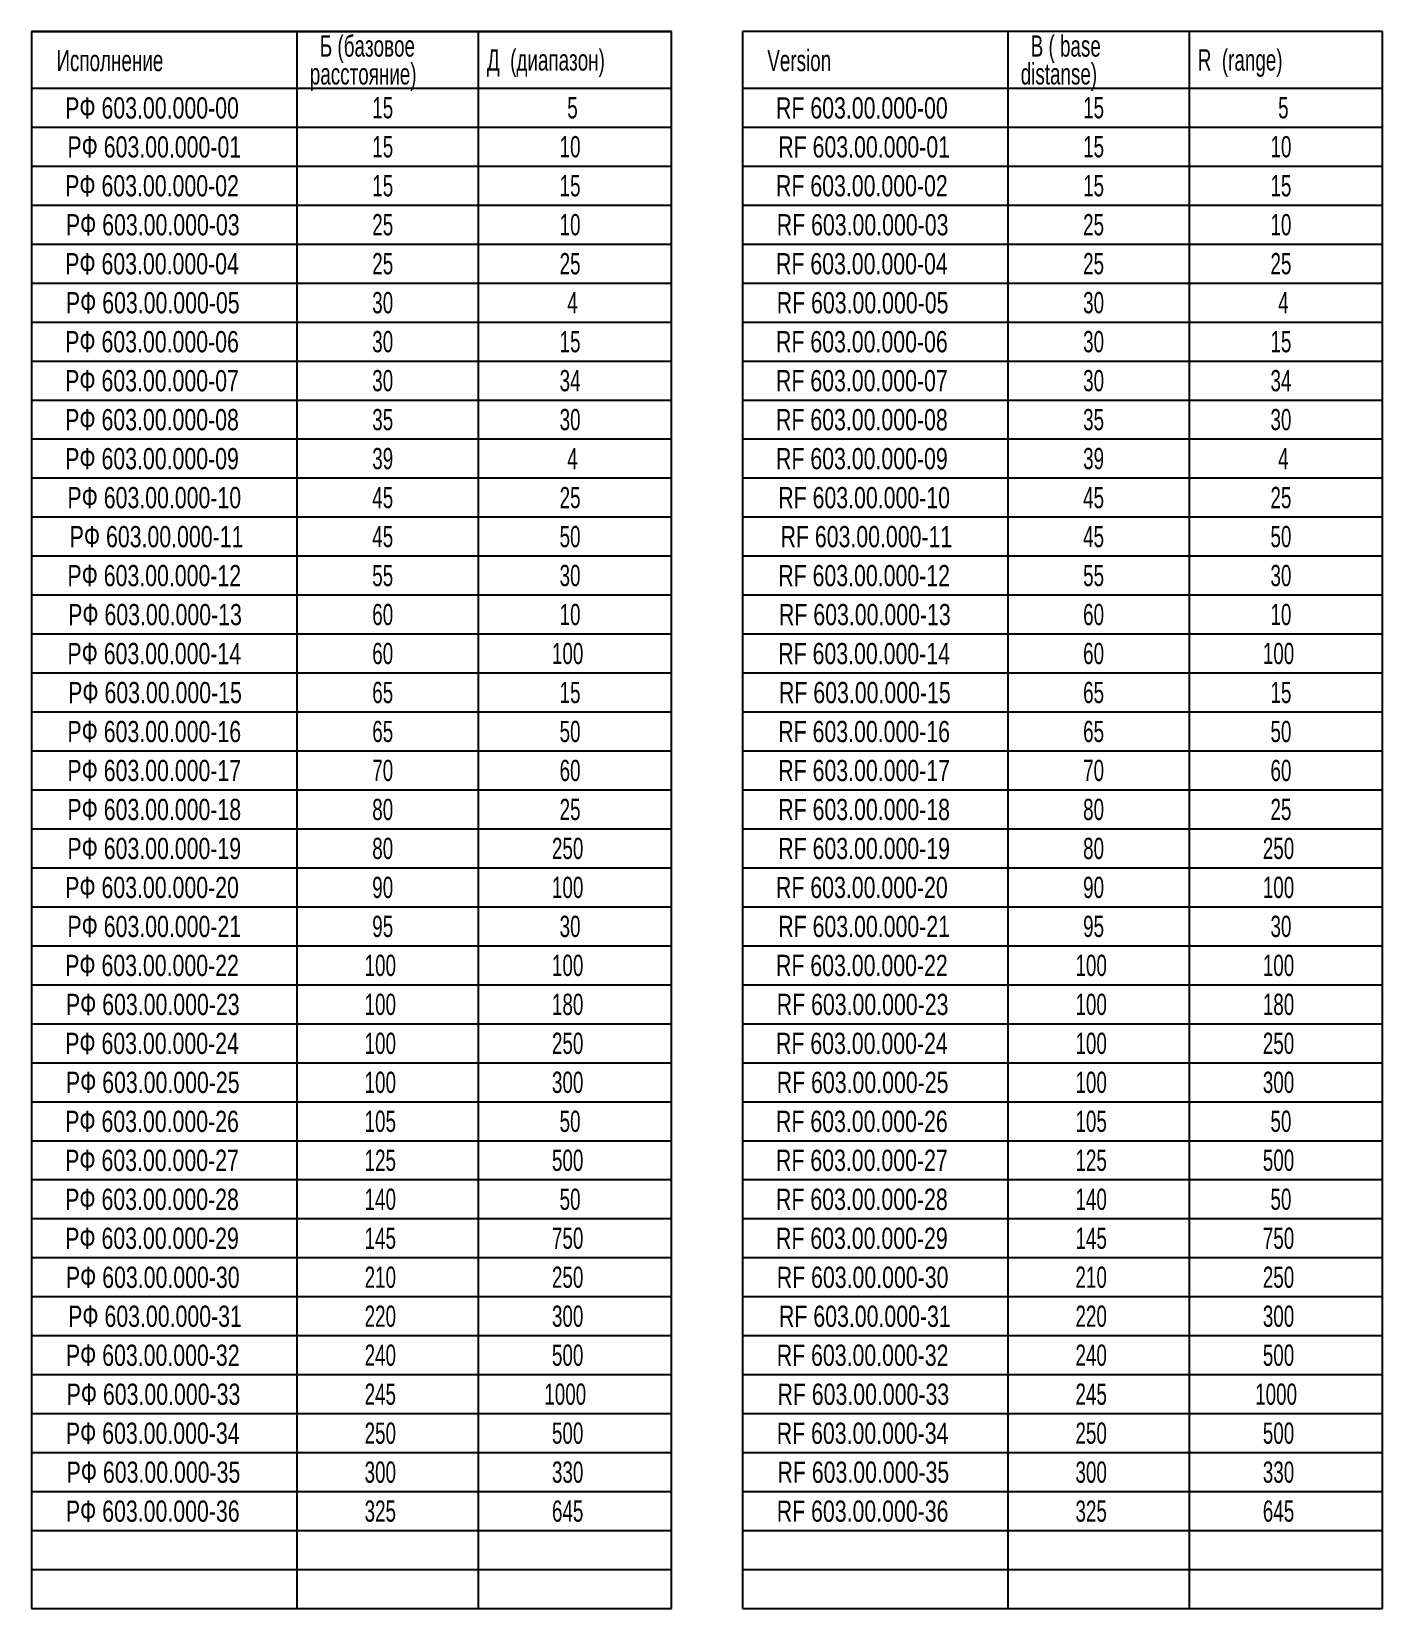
# Model space of a CAD drawing. Header units: millimetres. Extents: x -665 to 1947, y -360 to 733.
# Drawn here: x 1022.4 to 1213.3, y 509.2 to 731.9 of the extents above; entities that cross this region are included whole.
import ezdxf

# ---------------------------------------------------------------- set-up
doc = ezdxf.new("R2010")
doc.units = ezdxf.units.MM
doc.layers.add('FORMAT', color=7, linetype='Continuous')
doc.styles.add('SLDTEXTSTYLE0', font='TXT', dxfattribs={"width": 0.75})
doc.styles.add('SLDTEXTSTYLE2', font='TXT', dxfattribs={"width": 0.663})

msp = doc.modelspace()

# ---------------------------------------------------------------- linework, layer by layer
at = {"layer": 'FORMAT', "color": 0}
for p, q in [((1022.419, 731.907), (1022.419, 509.214)), ((1112.835, 731.907), (1022.419, 731.907)), ((1022.419, 731.907), (1112.835, 731.907)), ((1059.903, 731.907), (1059.903, 509.214)), ((1085.517, 731.907), (1085.517, 509.214)), ((1112.835, 509.214), (1112.835, 731.907)), ((1122.835, 731.907), (1122.835, 509.214)), ((1213.25, 731.907), (1122.835, 731.907)), ((1160.319, 731.907), (1160.319, 509.214)), ((1185.932, 731.907), (1185.932, 509.214)), ((1213.25, 509.214), (1213.25, 731.907)), ((1022.419, 723.907), (1112.835, 723.907)), ((1122.835, 723.907), (1213.25, 723.907)), ((1022.419, 718.407), (1112.835, 718.407)), ((1122.835, 718.407), (1213.25, 718.407)), ((1022.419, 712.901), (1112.835, 712.901)), ((1122.835, 712.901), (1213.25, 712.901)), ((1022.419, 707.396), (1112.835, 707.396)), ((1122.835, 707.396), (1213.25, 707.396)), ((1022.419, 701.891), (1112.835, 701.891)), ((1122.835, 701.891), (1213.25, 701.891)), ((1022.419, 696.386), (1112.835, 696.386)), ((1122.835, 696.386), (1213.25, 696.386)), ((1022.419, 690.881), (1112.835, 690.881)), ((1122.835, 690.881), (1213.25, 690.881)), ((1022.419, 685.376), (1112.835, 685.376)), ((1122.835, 685.376), (1213.25, 685.376)), ((1022.419, 679.871), (1112.835, 679.871)), ((1122.835, 679.871), (1213.25, 679.871)), ((1022.419, 674.366), (1112.835, 674.366)), ((1122.835, 674.366), (1213.25, 674.366)), ((1022.419, 668.861), (1112.835, 668.861)), ((1122.835, 668.861), (1213.25, 668.861)), ((1022.419, 663.356), (1112.835, 663.356)), ((1122.835, 663.356), (1213.25, 663.356)), ((1022.419, 657.851), (1112.835, 657.851)), ((1122.835, 657.851), (1213.25, 657.851)), ((1022.419, 652.346), (1112.835, 652.346)), ((1122.835, 652.346), (1213.25, 652.346)), ((1022.419, 646.841), (1112.835, 646.841)), ((1122.835, 646.841), (1213.25, 646.841)), ((1022.419, 641.336), (1112.835, 641.336)), ((1122.835, 641.336), (1213.25, 641.336)), ((1022.419, 635.831), (1112.835, 635.831)), ((1122.835, 635.831), (1213.25, 635.831)), ((1022.419, 630.326), (1112.835, 630.326)), ((1122.835, 630.326), (1213.25, 630.326)), ((1022.419, 624.821), (1112.835, 624.821)), ((1122.835, 624.821), (1213.25, 624.821)), ((1022.419, 619.316), (1112.835, 619.316)), ((1122.835, 619.316), (1213.25, 619.316)), ((1022.419, 613.81), (1112.835, 613.81)), ((1122.835, 613.81), (1213.25, 613.81)), ((1022.419, 608.305), (1112.835, 608.305)), ((1122.835, 608.305), (1213.25, 608.305)), ((1022.419, 602.8), (1112.835, 602.8)), ((1122.835, 602.8), (1213.25, 602.8)), ((1022.419, 597.295), (1112.835, 597.295)), ((1122.835, 597.295), (1213.25, 597.295)), ((1022.419, 591.79), (1112.835, 591.79)), ((1122.835, 591.79), (1213.25, 591.79)), ((1022.419, 586.285), (1112.835, 586.285)), ((1122.835, 586.285), (1213.25, 586.285)), ((1022.419, 580.78), (1112.835, 580.78)), ((1122.835, 580.78), (1213.25, 580.78)), ((1022.419, 575.275), (1112.835, 575.275)), ((1122.835, 575.275), (1213.25, 575.275)), ((1022.419, 569.77), (1112.835, 569.77)), ((1122.835, 569.77), (1213.25, 569.77)), ((1022.419, 564.265), (1112.835, 564.265)), ((1122.835, 564.265), (1213.25, 564.265)), ((1022.419, 558.76), (1112.835, 558.76)), ((1122.835, 558.76), (1213.25, 558.76)), ((1022.419, 553.255), (1112.835, 553.255)), ((1122.835, 553.255), (1213.25, 553.255)), ((1022.419, 547.75), (1112.835, 547.75)), ((1122.835, 547.75), (1213.25, 547.75)), ((1022.419, 542.245), (1112.835, 542.245)), ((1122.835, 542.245), (1213.25, 542.245)), ((1022.419, 536.74), (1112.835, 536.74)), ((1122.835, 536.74), (1213.25, 536.74)), ((1022.419, 531.235), (1112.835, 531.235)), ((1122.835, 531.235), (1213.25, 531.235)), ((1022.419, 525.73), (1112.835, 525.73)), ((1122.835, 525.73), (1213.25, 525.73)), ((1022.419, 520.225), (1112.835, 520.225)), ((1122.835, 520.225), (1213.25, 520.225)), ((1022.419, 514.72), (1112.835, 514.72)), ((1122.835, 514.72), (1213.25, 514.72)), ((1022.419, 509.214), (1112.835, 509.214)), ((1122.835, 509.214), (1213.25, 509.214))]:
    msp.add_line(p, q, dxfattribs=at)

# ---------------------------------------------------------------- texts
at = {"layer": 'FORMAT', "color": 0, "char_height": 3, "attachment_point": 1}
for s, insert, style in [('Б (базовое ', (1063.147, 731.362), 'SLDTEXTSTYLE2'), ('B ( base', (1163.563, 731.362), 'SLDTEXTSTYLE2'), ('Д  (диапазон)', (1086.751, 729.393), 'SLDTEXTSTYLE2'), ('R  (range)', (1187.166, 729.393), 'SLDTEXTSTYLE2'), ('расстояние)', (1061.733, 727.424), 'SLDTEXTSTYLE2'), ('distanse)', (1162.149, 727.424), 'SLDTEXTSTYLE2'), ('РФ 603.00.000-00', (1027.172, 722.617), 'SLDTEXTSTYLE0'), ('15', (1070.547, 722.643), 'SLDTEXTSTYLE2'), ('5', (1098.094, 722.643), 'SLDTEXTSTYLE2'), ('RF 603.00.000-00', (1127.587, 722.617), 'SLDTEXTSTYLE0'), ('15', (1170.963, 722.643), 'SLDTEXTSTYLE2'), ('5', (1198.51, 722.643), 'SLDTEXTSTYLE2'), ('РФ 603.00.000-01', (1027.49, 717.115), 'SLDTEXTSTYLE0'), ('15', (1070.547, 717.14), 'SLDTEXTSTYLE2'), ('10', (1097.013, 717.14), 'SLDTEXTSTYLE2'), ('RF 603.00.000-01', (1127.906, 717.115), 'SLDTEXTSTYLE0'), ('15', (1170.963, 717.14), 'SLDTEXTSTYLE2'), ('10', (1197.429, 717.14), 'SLDTEXTSTYLE2'), ('РФ 603.00.000-02', (1027.172, 711.625), 'SLDTEXTSTYLE0'), ('15', (1070.547, 711.635), 'SLDTEXTSTYLE2'), ('15', (1097.013, 711.635), 'SLDTEXTSTYLE2'), ('RF 603.00.000-02', (1127.587, 711.625), 'SLDTEXTSTYLE0'), ('15', (1170.963, 711.635), 'SLDTEXTSTYLE2'), ('15', (1197.429, 711.635), 'SLDTEXTSTYLE2'), ('РФ 603.00.000-03', (1027.274, 706.12), 'SLDTEXTSTYLE0'), ('25', (1070.547, 706.13), 'SLDTEXTSTYLE2'), ('10', (1097.013, 706.13), 'SLDTEXTSTYLE2'), ('RF 603.00.000-03', (1127.689, 706.12), 'SLDTEXTSTYLE0'), ('25', (1170.963, 706.13), 'SLDTEXTSTYLE2'), ('10', (1197.429, 706.13), 'SLDTEXTSTYLE2'), ('РФ 603.00.000-04', (1027.172, 700.615), 'SLDTEXTSTYLE0'), ('25', (1070.547, 700.625), 'SLDTEXTSTYLE2'), ('25', (1097.013, 700.625), 'SLDTEXTSTYLE2'), ('RF 603.00.000-04', (1127.587, 700.615), 'SLDTEXTSTYLE0'), ('25', (1170.963, 700.625), 'SLDTEXTSTYLE2'), ('25', (1197.429, 700.625), 'SLDTEXTSTYLE2'), ('РФ 603.00.000-05', (1027.274, 695.11), 'SLDTEXTSTYLE0'), ('30', (1070.547, 695.12), 'SLDTEXTSTYLE2'), ('4', (1098.094, 695.12), 'SLDTEXTSTYLE2'), ('RF 603.00.000-05', (1127.689, 695.11), 'SLDTEXTSTYLE0'), ('30', (1170.963, 695.12), 'SLDTEXTSTYLE2'), ('4', (1198.51, 695.12), 'SLDTEXTSTYLE2'), ('РФ 603.00.000-06', (1027.172, 689.605), 'SLDTEXTSTYLE0'), ('30', (1070.547, 689.615), 'SLDTEXTSTYLE2'), ('15', (1097.013, 689.615), 'SLDTEXTSTYLE2'), ('RF 603.00.000-06', (1127.587, 689.605), 'SLDTEXTSTYLE0'), ('30', (1170.963, 689.615), 'SLDTEXTSTYLE2'), ('15', (1197.429, 689.615), 'SLDTEXTSTYLE2'), ('РФ 603.00.000-07', (1027.172, 684.1), 'SLDTEXTSTYLE0'), ('30', (1070.547, 684.11), 'SLDTEXTSTYLE2'), ('34', (1097.013, 684.11), 'SLDTEXTSTYLE2'), ('RF 603.00.000-07', (1127.587, 684.1), 'SLDTEXTSTYLE0'), ('30', (1170.963, 684.11), 'SLDTEXTSTYLE2'), ('34', (1197.429, 684.11), 'SLDTEXTSTYLE2'), ('РФ 603.00.000-08', (1027.172, 678.594), 'SLDTEXTSTYLE0'), ('35', (1070.547, 678.605), 'SLDTEXTSTYLE2'), ('30', (1097.013, 678.605), 'SLDTEXTSTYLE2'), ('RF 603.00.000-08', (1127.587, 678.594), 'SLDTEXTSTYLE0'), ('35', (1170.963, 678.605), 'SLDTEXTSTYLE2'), ('30', (1197.429, 678.605), 'SLDTEXTSTYLE2'), ('РФ 603.00.000-09', (1027.172, 673.089), 'SLDTEXTSTYLE0'), ('39', (1070.547, 673.1), 'SLDTEXTSTYLE2'), ('4', (1098.094, 673.1), 'SLDTEXTSTYLE2'), ('RF 603.00.000-09', (1127.587, 673.089), 'SLDTEXTSTYLE0'), ('39', (1170.963, 673.1), 'SLDTEXTSTYLE2'), ('4', (1198.51, 673.1), 'SLDTEXTSTYLE2'), ('РФ 603.00.000-10', (1027.49, 667.584), 'SLDTEXTSTYLE0'), ('45', (1070.547, 667.595), 'SLDTEXTSTYLE2'), ('25', (1097.013, 667.595), 'SLDTEXTSTYLE2'), ('RF 603.00.000-10', (1127.906, 667.584), 'SLDTEXTSTYLE0'), ('45', (1170.963, 667.595), 'SLDTEXTSTYLE2'), ('25', (1197.429, 667.595), 'SLDTEXTSTYLE2'), ('РФ 603.00.000-11', (1027.809, 662.079), 'SLDTEXTSTYLE0'), ('45', (1070.547, 662.09), 'SLDTEXTSTYLE2'), ('50', (1097.013, 662.09), 'SLDTEXTSTYLE2'), ('RF 603.00.000-11', (1128.225, 662.079), 'SLDTEXTSTYLE0'), ('45', (1170.963, 662.09), 'SLDTEXTSTYLE2'), ('50', (1197.429, 662.09), 'SLDTEXTSTYLE2'), ('РФ 603.00.000-12', (1027.49, 656.574), 'SLDTEXTSTYLE0'), ('55', (1070.547, 656.585), 'SLDTEXTSTYLE2'), ('30', (1097.013, 656.585), 'SLDTEXTSTYLE2'), ('RF 603.00.000-12', (1127.906, 656.574), 'SLDTEXTSTYLE0'), ('55', (1170.963, 656.585), 'SLDTEXTSTYLE2'), ('30', (1197.429, 656.585), 'SLDTEXTSTYLE2'), ('РФ 603.00.000-13', (1027.592, 651.069), 'SLDTEXTSTYLE0'), ('60', (1070.547, 651.08), 'SLDTEXTSTYLE2'), ('10', (1097.013, 651.08), 'SLDTEXTSTYLE2'), ('RF 603.00.000-13', (1128.008, 651.069), 'SLDTEXTSTYLE0'), ('60', (1170.963, 651.08), 'SLDTEXTSTYLE2'), ('10', (1197.429, 651.08), 'SLDTEXTSTYLE2'), ('РФ 603.00.000-14', (1027.49, 645.564), 'SLDTEXTSTYLE0'), ('60', (1070.547, 645.575), 'SLDTEXTSTYLE2'), ('100', (1095.932, 645.575), 'SLDTEXTSTYLE2'), ('RF 603.00.000-14', (1127.906, 645.564), 'SLDTEXTSTYLE0'), ('60', (1170.963, 645.575), 'SLDTEXTSTYLE2'), ('100', (1196.348, 645.575), 'SLDTEXTSTYLE2'), ('РФ 603.00.000-15', (1027.592, 640.059), 'SLDTEXTSTYLE0'), ('65', (1070.547, 640.07), 'SLDTEXTSTYLE2'), ('15', (1097.013, 640.07), 'SLDTEXTSTYLE2'), ('RF 603.00.000-15', (1128.008, 640.059), 'SLDTEXTSTYLE0'), ('65', (1170.963, 640.07), 'SLDTEXTSTYLE2'), ('15', (1197.429, 640.07), 'SLDTEXTSTYLE2'), ('РФ 603.00.000-16', (1027.49, 634.554), 'SLDTEXTSTYLE0'), ('65', (1070.547, 634.564), 'SLDTEXTSTYLE2'), ('50', (1097.013, 634.564), 'SLDTEXTSTYLE2'), ('RF 603.00.000-16', (1127.906, 634.554), 'SLDTEXTSTYLE0'), ('65', (1170.963, 634.564), 'SLDTEXTSTYLE2'), ('50', (1197.429, 634.564), 'SLDTEXTSTYLE2'), ('РФ 603.00.000-17', (1027.49, 629.049), 'SLDTEXTSTYLE0'), ('70', (1070.547, 629.059), 'SLDTEXTSTYLE2'), ('60', (1097.013, 629.059), 'SLDTEXTSTYLE2'), ('RF 603.00.000-17', (1127.906, 629.049), 'SLDTEXTSTYLE0'), ('70', (1170.963, 629.059), 'SLDTEXTSTYLE2'), ('60', (1197.429, 629.059), 'SLDTEXTSTYLE2'), ('РФ 603.00.000-18', (1027.49, 623.544), 'SLDTEXTSTYLE0'), ('80', (1070.547, 623.554), 'SLDTEXTSTYLE2'), ('25', (1097.013, 623.554), 'SLDTEXTSTYLE2'), ('RF 603.00.000-18', (1127.906, 623.544), 'SLDTEXTSTYLE0'), ('80', (1170.963, 623.554), 'SLDTEXTSTYLE2'), ('25', (1197.429, 623.554), 'SLDTEXTSTYLE2'), ('РФ 603.00.000-19', (1027.49, 618.039), 'SLDTEXTSTYLE0'), ('80', (1070.547, 618.049), 'SLDTEXTSTYLE2'), ('250', (1095.932, 618.049), 'SLDTEXTSTYLE2'), ('RF 603.00.000-19', (1127.906, 618.039), 'SLDTEXTSTYLE0'), ('80', (1170.963, 618.049), 'SLDTEXTSTYLE2'), ('250', (1196.348, 618.049), 'SLDTEXTSTYLE2'), ('РФ 603.00.000-20', (1027.172, 612.534), 'SLDTEXTSTYLE0'), ('90', (1070.547, 612.544), 'SLDTEXTSTYLE2'), ('100', (1095.932, 612.544), 'SLDTEXTSTYLE2'), ('RF 603.00.000-20', (1127.587, 612.534), 'SLDTEXTSTYLE0'), ('90', (1170.963, 612.544), 'SLDTEXTSTYLE2'), ('100', (1196.348, 612.544), 'SLDTEXTSTYLE2'), ('РФ 603.00.000-21', (1027.49, 607.029), 'SLDTEXTSTYLE0'), ('95', (1070.547, 607.039), 'SLDTEXTSTYLE2'), ('30', (1097.013, 607.039), 'SLDTEXTSTYLE2'), ('RF 603.00.000-21', (1127.906, 607.029), 'SLDTEXTSTYLE0'), ('95', (1170.963, 607.039), 'SLDTEXTSTYLE2'), ('30', (1197.429, 607.039), 'SLDTEXTSTYLE2'), ('РФ 603.00.000-22', (1027.172, 601.524), 'SLDTEXTSTYLE0'), ('100', (1069.466, 601.534), 'SLDTEXTSTYLE2'), ('100', (1095.932, 601.534), 'SLDTEXTSTYLE2'), ('RF 603.00.000-22', (1127.587, 601.524), 'SLDTEXTSTYLE0'), ('100', (1169.882, 601.534), 'SLDTEXTSTYLE2'), ('100', (1196.348, 601.534), 'SLDTEXTSTYLE2'), ('РФ 603.00.000-23', (1027.274, 596.019), 'SLDTEXTSTYLE0'), ('100', (1069.466, 596.029), 'SLDTEXTSTYLE2'), ('180', (1095.932, 596.029), 'SLDTEXTSTYLE2'), ('RF 603.00.000-23', (1127.689, 596.019), 'SLDTEXTSTYLE0'), ('100', (1169.882, 596.029), 'SLDTEXTSTYLE2'), ('180', (1196.348, 596.029), 'SLDTEXTSTYLE2'), ('РФ 603.00.000-24', (1027.172, 590.514), 'SLDTEXTSTYLE0'), ('100', (1069.466, 590.524), 'SLDTEXTSTYLE2'), ('250', (1095.932, 590.524), 'SLDTEXTSTYLE2'), ('RF 603.00.000-24', (1127.587, 590.514), 'SLDTEXTSTYLE0'), ('100', (1169.882, 590.524), 'SLDTEXTSTYLE2'), ('250', (1196.348, 590.524), 'SLDTEXTSTYLE2'), ('РФ 603.00.000-25', (1027.274, 585.009), 'SLDTEXTSTYLE0'), ('100', (1069.466, 585.019), 'SLDTEXTSTYLE2'), ('300', (1095.932, 585.019), 'SLDTEXTSTYLE2'), ('RF 603.00.000-25', (1127.689, 585.009), 'SLDTEXTSTYLE0'), ('100', (1169.882, 585.019), 'SLDTEXTSTYLE2'), ('300', (1196.348, 585.019), 'SLDTEXTSTYLE2'), ('РФ 603.00.000-26', (1027.172, 579.503), 'SLDTEXTSTYLE0'), ('105', (1069.466, 579.514), 'SLDTEXTSTYLE2'), ('50', (1097.013, 579.514), 'SLDTEXTSTYLE2'), ('RF 603.00.000-26', (1127.587, 579.503), 'SLDTEXTSTYLE0'), ('105', (1169.882, 579.514), 'SLDTEXTSTYLE2'), ('50', (1197.429, 579.514), 'SLDTEXTSTYLE2'), ('РФ 603.00.000-27', (1027.172, 573.998), 'SLDTEXTSTYLE0'), ('125', (1069.466, 574.009), 'SLDTEXTSTYLE2'), ('500', (1095.932, 574.009), 'SLDTEXTSTYLE2'), ('RF 603.00.000-27', (1127.587, 573.998), 'SLDTEXTSTYLE0'), ('125', (1169.882, 574.009), 'SLDTEXTSTYLE2'), ('500', (1196.348, 574.009), 'SLDTEXTSTYLE2'), ('РФ 603.00.000-28', (1027.172, 568.493), 'SLDTEXTSTYLE0'), ('140', (1069.466, 568.504), 'SLDTEXTSTYLE2'), ('50', (1097.013, 568.504), 'SLDTEXTSTYLE2'), ('RF 603.00.000-28', (1127.587, 568.493), 'SLDTEXTSTYLE0'), ('140', (1169.882, 568.504), 'SLDTEXTSTYLE2'), ('50', (1197.429, 568.504), 'SLDTEXTSTYLE2'), ('РФ 603.00.000-29', (1027.172, 562.988), 'SLDTEXTSTYLE0'), ('145', (1069.466, 562.999), 'SLDTEXTSTYLE2'), ('750', (1095.932, 562.999), 'SLDTEXTSTYLE2'), ('RF 603.00.000-29', (1127.587, 562.988), 'SLDTEXTSTYLE0'), ('145', (1169.882, 562.999), 'SLDTEXTSTYLE2'), ('750', (1196.348, 562.999), 'SLDTEXTSTYLE2'), ('РФ 603.00.000-30', (1027.274, 557.483), 'SLDTEXTSTYLE0'), ('210', (1069.466, 557.494), 'SLDTEXTSTYLE2'), ('250', (1095.932, 557.494), 'SLDTEXTSTYLE2'), ('RF 603.00.000-30', (1127.689, 557.483), 'SLDTEXTSTYLE0'), ('210', (1169.882, 557.494), 'SLDTEXTSTYLE2'), ('250', (1196.348, 557.494), 'SLDTEXTSTYLE2'), ('РФ 603.00.000-31', (1027.592, 551.978), 'SLDTEXTSTYLE0'), ('220', (1069.466, 551.989), 'SLDTEXTSTYLE2'), ('300', (1095.932, 551.989), 'SLDTEXTSTYLE2'), ('RF 603.00.000-31', (1128.008, 551.978), 'SLDTEXTSTYLE0'), ('220', (1169.882, 551.989), 'SLDTEXTSTYLE2'), ('300', (1196.348, 551.989), 'SLDTEXTSTYLE2'), ('РФ 603.00.000-32', (1027.274, 546.473), 'SLDTEXTSTYLE0'), ('240', (1069.466, 546.484), 'SLDTEXTSTYLE2'), ('500', (1095.932, 546.484), 'SLDTEXTSTYLE2'), ('RF 603.00.000-32', (1127.689, 546.473), 'SLDTEXTSTYLE0'), ('240', (1169.882, 546.484), 'SLDTEXTSTYLE2'), ('500', (1196.348, 546.484), 'SLDTEXTSTYLE2'), ('РФ 603.00.000-33', (1027.376, 540.968), 'SLDTEXTSTYLE0'), ('245', (1069.466, 540.979), 'SLDTEXTSTYLE2'), ('1000', (1094.851, 540.979), 'SLDTEXTSTYLE2'), ('RF 603.00.000-33', (1127.791, 540.968), 'SLDTEXTSTYLE0'), ('245', (1169.882, 540.979), 'SLDTEXTSTYLE2'), ('1000', (1195.266, 540.979), 'SLDTEXTSTYLE2'), ('РФ 603.00.000-34', (1027.274, 535.463), 'SLDTEXTSTYLE0'), ('250', (1069.466, 535.473), 'SLDTEXTSTYLE2'), ('500', (1095.932, 535.473), 'SLDTEXTSTYLE2'), ('RF 603.00.000-34', (1127.689, 535.463), 'SLDTEXTSTYLE0'), ('250', (1169.882, 535.473), 'SLDTEXTSTYLE2'), ('500', (1196.348, 535.473), 'SLDTEXTSTYLE2'), ('300', (1069.466, 529.968), 'SLDTEXTSTYLE2'), ('330', (1095.932, 529.968), 'SLDTEXTSTYLE2'), ('300', (1169.882, 529.968), 'SLDTEXTSTYLE2'), ('330', (1196.348, 529.968), 'SLDTEXTSTYLE2'), ('РФ 603.00.000-35', (1027.376, 529.958), 'SLDTEXTSTYLE0'), ('RF 603.00.000-35', (1127.791, 529.958), 'SLDTEXTSTYLE0'), ('РФ 603.00.000-36', (1027.274, 524.453), 'SLDTEXTSTYLE0'), ('325', (1069.466, 524.463), 'SLDTEXTSTYLE2'), ('645', (1095.932, 524.463), 'SLDTEXTSTYLE2'), ('RF 603.00.000-36', (1127.689, 524.453), 'SLDTEXTSTYLE0'), ('325', (1169.882, 524.463), 'SLDTEXTSTYLE2'), ('645', (1196.348, 524.463), 'SLDTEXTSTYLE2')]:
    msp.add_mtext(s, dxfattribs=dict(at, insert=insert, style=style))
at = {"layer": 'FORMAT', "color": 0, "char_height": 3, "width": 34.54411, "attachment_point": 1, "style": 'SLDTEXTSTYLE2'}
for s, insert in [('Исполнение ', (1025.938, 729.311)), ('Version', (1126.354, 729.311))]:
    msp.add_mtext(s, dxfattribs=dict(at, insert=insert))

doc.saveas('drawing.dxf')
